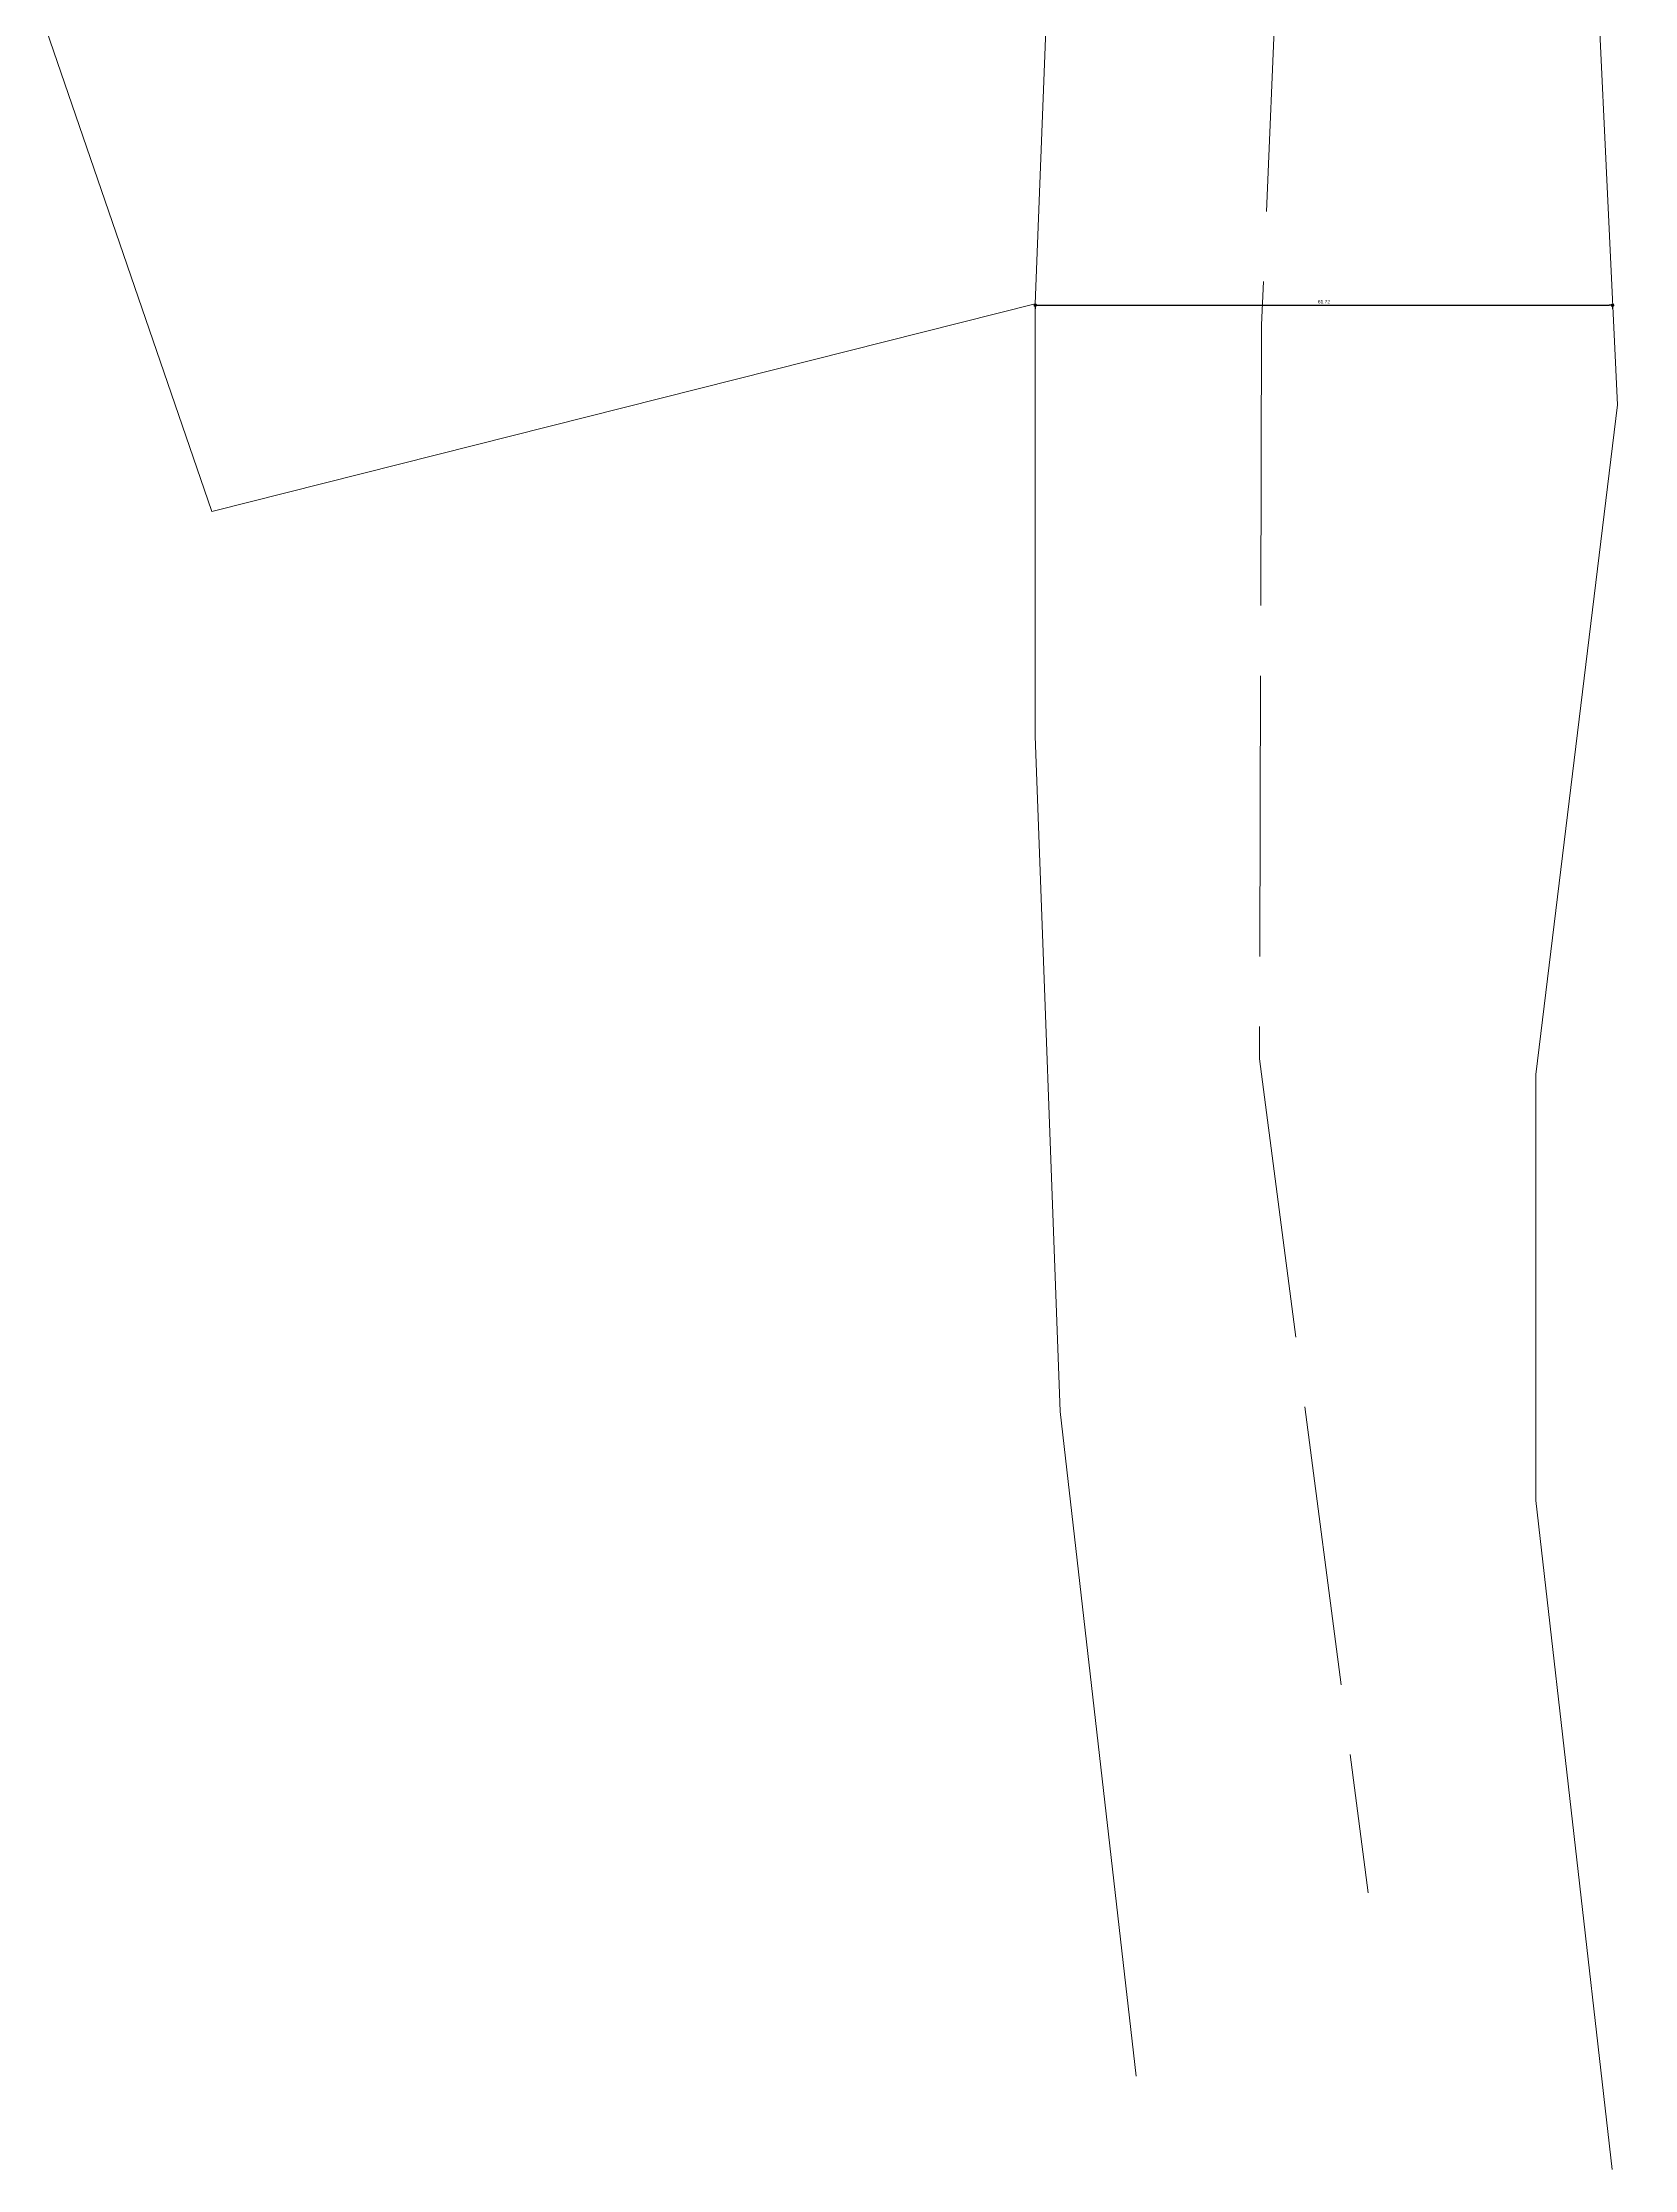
# Model space of a CAD drawing. Header units: millimetres. Extents: x -3245 to 2970, y 1153 to 3965.
# Drawn here: x -3129.4 to -3061.3, y 3464.9 to 3555.9 of the extents above; entities that cross this region are included whole.
import ezdxf

# ---------------------------------------------------------------- set-up
doc = ezdxf.new("R2010")
doc.units = ezdxf.units.MM
doc.linetypes.add('ACAD_ISO02W100', pattern=[15, 12, -3])
doc.layers.add('FONDO_MANAGUA', color=8, linetype='ACAD_ISO02W100')
doc.styles.get("Standard").update_dxf_attribs({"font": 'arial.ttf'})
doc.dimstyles.new('ISO-25-25', dxfattribs={"dimtxt": 0.15, "dimasz": 0.15, "dimexe": 0.15, "dimexo": 0.1, "dimgap": 0.075, "dimtad": 1, "dimtoh": 1, "dimlfac": 2.5, "dimzin": 1, "dimdsep": 46, "dimtxsty": 'Standard', "dimblk": 'DOT', "dimcen": 0.15, "dimclrd": 256, "dimclre": 256, "dimclrt": 3, "dimaunit": 1, "dimadec": 5, "dimazin": 0, "dimtfac": 1, "dimtmove": 1, "dimatfit": 3, "dimfxl": 1, "dimlwd": -1, "dimlwe": -1, "dimarcsym": 0})

# ---------------------------------------------------------------- blocks, each defined once
blk = doc.blocks.new('_Dot')
at = {"color": 0, "linetype": 'ByBlock', "lineweight": -2}
blk.add_line((-0.5, 0), (-1, 0), dxfattribs=at)
at = {"color": 0, "linetype": 'ByBlock', "const_width": 0.5}
blk.add_lwpolyline([(-0.25, 0, 1), (0.25, 0, 1)], format="xyb", close=True, dxfattribs=at)
blk = doc.blocks.new('*D101')
at = {"transparency": 16777216}
for p, q in [((-3086.926, 3544.612), (-3086.926, 3544.507)), ((-3086.776, 3544.657), (-3062.387, 3544.657)), ((-3062.237, 3544.64), (-3062.237, 3544.507))]:
    blk.add_line(p, q, dxfattribs=at)
at = {"layer": 'Defpoints', "color": 0, "lineweight": 9, "transparency": 16777216}
for p in [(-3086.926, 3544.712, 399.17), (-3062.237, 3544.74, 415.324), (-3062.237, 3544.657)]:
    blk.add_point(p, dxfattribs=at)
at = {"transparency": 16777216, "xscale": 0.15, "yscale": 0.15, "zscale": 0.15, "rotation": 180}
blk.add_blockref('_Dot', (-3086.926, 3544.657), dxfattribs=at)
at = {"transparency": 16777216, "xscale": 0.15, "yscale": 0.15, "zscale": 0.15}
blk.add_blockref('_Dot', (-3062.237, 3544.657), dxfattribs=at)
at = {"color": 3, "lineweight": 9, "transparency": 16777216, "insert": (-3074.581, 3544.809), "char_height": 0.15, "attachment_point": 5}
blk.add_mtext('61.72', dxfattribs=at)

msp = doc.modelspace()

# ---------------------------------------------------------------- linework, layer by layer
at = {"color": 8, "linetype": 'ACAD_ISO02W100', "lineweight": 15}
for p, q in [((-3077.2493, 3543.8122), (-3077.3387, 3512.4288)), ((-3077.3387, 3512.4288), (-3072.687, 3476.7666))]:
    msp.add_line(p, q, dxfattribs=at)
msp.add_lwpolyline([(-3065.6846, 3841.787), (-3066.5728, 3809.8698), (-3068.0465, 3777.0443), (-3069.8746, 3726.5326), (-3071.2982, 3688.8935), (-3071.8415, 3674.9543), (-3072.2545, 3666.9864), (-3072.7249, 3645.5283), (-3073.7713, 3630.162), (-3074.9323, 3594.3401), (-3075.8797, 3575.6462), (-3077.2493, 3543.8122)], dxfattribs=at)
at = {"layer": 'FONDO_MANAGUA', "color": 1, "linetype": 'ByBlock', "lineweight": 9}
for p, q in [((-3086.9255, 3544.7118, 399.1703), (-3086.9305, 3526.2314)), ((-3062.0311, 3540.3949, 415.3236), (-3065.5157, 3511.7671)), ((-3086.9305, 3526.2314), (-3085.8638, 3497.3471)), ((-3065.5157, 3511.7671), (-3065.5157, 3493.5381)), ((-3085.8638, 3497.3471), (-3082.6084, 3468.9191)), ((-3065.5157, 3493.5381), (-3062.2531, 3464.9348))]:
    msp.add_line(p, q, dxfattribs=at)
at = {"layer": 'FONDO_MANAGUA', "color": 1, "linetype": 'ByBlock', "lineweight": 9, "elevation": 415.3236}
msp.add_lwpolyline([(-3062.0311, 3540.3949), (-3063.6844, 3575.3095), (-3063.0447, 3593.5735), (-3061.2998, 3638.9045), (-3061.414, 3639.1481)], dxfattribs=at)
at = {"layer": 'FONDO_MANAGUA', "color": 1, "linetype": 'ByBlock', "lineweight": 9, "elevation": 399.1703, "flags": 128}
msp.add_lwpolyline([(-3129.3838, 3556.9118), (-3122.1489, 3535.8335), (-3086.9255, 3544.7118), (-3085.7037, 3576.2507)], dxfattribs=at)

# ---------------------------------------------------------------- dimensions: what is measured, and where the dimension line sits
at = {"color": 1, "lineweight": 9}
dim = msp.add_linear_dim(base=(-3062.2369, 3544.6573), p1=(-3086.9255, 3544.7118, 399.1703), p2=(-3062.2369, 3544.74, 415.3236), dimstyle='ISO-25-25', override={"dimzin": 0}, dxfattribs=at)
dim.commit()
dim.dimension.update_dxf_attribs({"geometry": '*D101', "text_midpoint": (-3074.5812, 3544.8089)})

doc.saveas('drawing.dxf')
